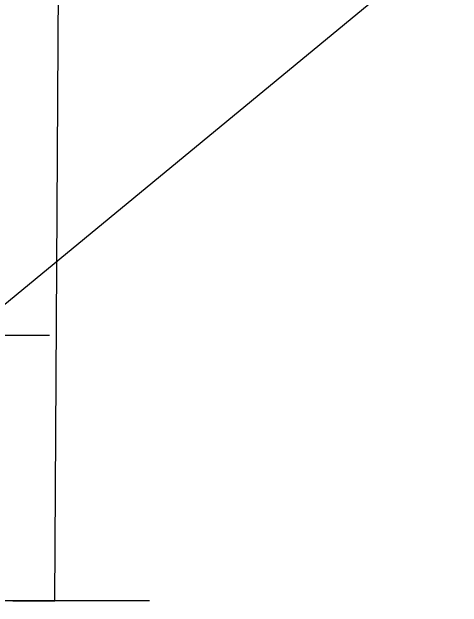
# Model space of a CAD drawing. Extents: x -158665 to 747974, y -1078007 to -307893.
# Drawn here: x 511322 to 575275, y -986883 to -902275 of the extents above; entities that cross this region are included whole.
import ezdxf

# ---------------------------------------------------------------- set-up
doc = ezdxf.new("R2010")
doc.units = 0
doc.header["$LTSCALE"] = 0.02
doc.header["$MEASUREMENT"] = 0
doc.header["$PDMODE"] = 35
doc.header["$PDSIZE"] = 150
doc.layers.get('0').update_dxf_attribs({"linetype": 'CONTINUOUS'})

# ---------------------------------------------------------------- blocks, each defined once
blk = doc.blocks.new('btbtbtbt')
at = {"color": 8, "ltscale": 3}
for p, q in [((0, 0), (124479, 0)), ((5661, 0), (5661, -917)), ((56661, 0), (56661, -917)), ((101661, 0), (101661, -917))]:
    blk.add_line(p, q, dxfattribs=at)
for p in [(56661, 0), (5661, -2), (101661, -1)]:
    blk.add_point(p, dxfattribs=at)
blk = doc.blocks.new('b f f f')
at = {"color": 8, "ltscale": 3}
for p, q in [((0, 0), (124479, 0)), ((5661, 0), (5661, -917)), ((56661, 0), (56661, -917)), ((101661, 0), (101661, -917))]:
    blk.add_line(p, q, dxfattribs=at)
for p in [(56661, 0), (5661, -2), (101661, -1)]:
    blk.add_point(p, dxfattribs=at)

msp = doc.modelspace()

# ---------------------------------------------------------------- linework, layer by layer
at = {"color": 1}
msp.add_lwpolyline([(510436.9, -985968.6), (511436.9, -985970.1), (512436.9, -985971.6), (513436.9, -985973.2), (514436.9, -985974.9), (515436.9, -985976.5), (516436.9, -985978.2), (517437, -985980), (518816.6, -755968)], dxfattribs=at)
at = {"color": 3}
msp.add_lwpolyline([(504873.8, -948254.3), (575275.2, -890172.7)], dxfattribs=at)

# ---------------------------------------------------------------- block references
at = {"color": 8}
for name, p in [('btbtbtbt', (392192.9, -948235.5)), ('b f f f', (406373.9, -985965.7))]:
    msp.add_blockref(name, p, dxfattribs=at)

doc.saveas('drawing.dxf')
